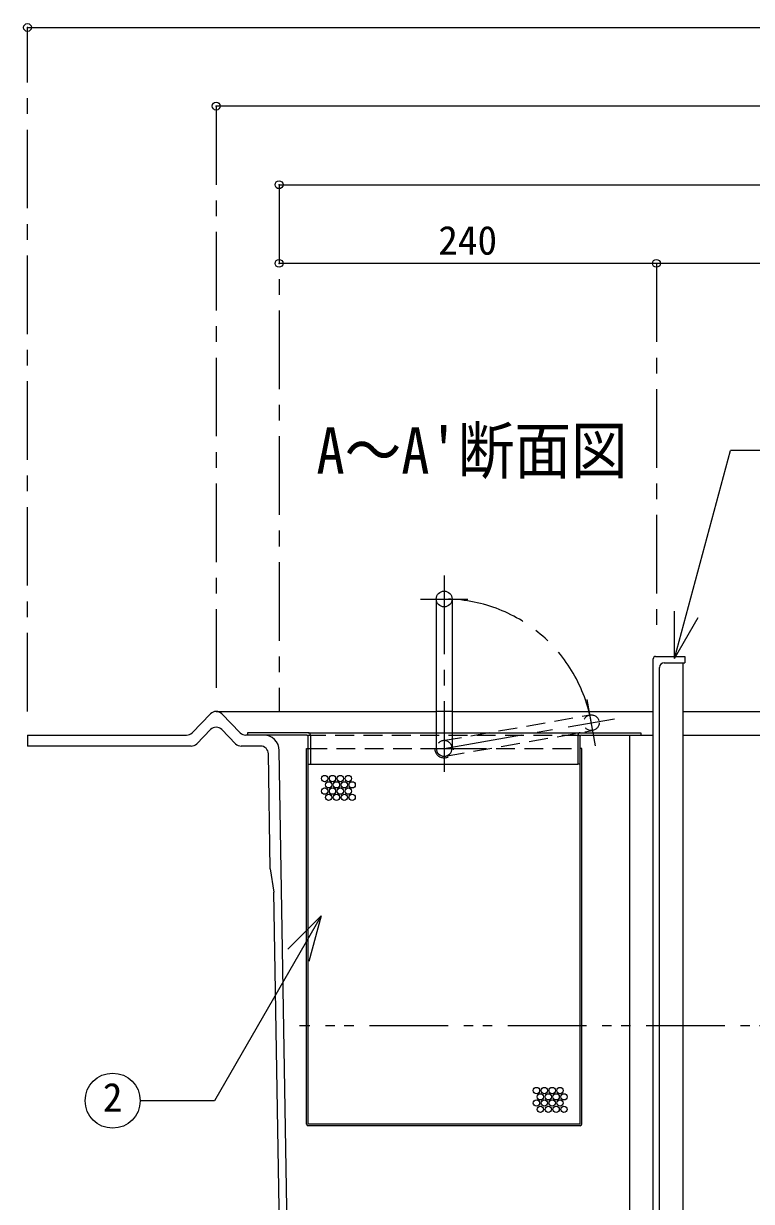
# Model space of a CAD drawing. Units: millimetres at full size, sheet at 1:10; details may follow other scales. Extents: x -2101 to 1949, y -1404 to 1406.
# Drawn here: x -1588 to -1125, y -606 to 144 of the extents above; entities that cross this region are included whole.
import ezdxf
from ezdxf.enums import TextEntityAlignment as Align

# ---------------------------------------------------------------- set-up
doc = ezdxf.new("R2010")
doc.units = ezdxf.units.MM
doc.header["$LTSCALE"] = 10
doc.header["$PDMODE"] = 32
doc.header["$PDSIZE"] = 5
for name, pattern in [('CHAIN1', [8, 5, -1, 1, -1]), ('DASHED1', [1.8, 1.2, -0.6]), ('DOUBLE_CHAIN1', [8.8, 5, -1, 0.6, -0.6, 0.6, -1])]:
    doc.linetypes.add(name, pattern=pattern)
doc.layers.add('0-0____1', color=7, linetype='Continuous', lineweight=18)
doc.styles.add('ＭＳ ゴシック', font='')
doc.styles.get('ＭＳ ゴシック').set_extended_font_data('MS Gothic')

msp = doc.modelspace()

# ---------------------------------------------------------------- linework, layer by layer
at = {"layer": '0-0____1', "color": 4, "lineweight": 9}
for p, q in [((-1585.6, 141.12), (-265.6, 141.12)), ((-385.6, 91.12), (-1465.6, 91.12)), ((-1425.6, 41.12), (-425.6, 41.12)), ((-1185.6, -8.88), (-1425.6, -8.88)), ((-925.6, -8.88), (-1185.6, -8.88)), ((-1465.6, -293.88), (-1325.6, -293.88)), ((-1315.6, -293.88), (-1187.6, -293.88)), ((-1168.6, -293.88), (-927.6, -293.88)), ((-1407.1, -307.38), (-1325.6, -307.38)), ((-1315.6, -307.38), (-1234.1, -307.38)), ((-1202.6, -803.88), (-1202.6, -308.88)), ((-1195.6, -308.88), (-1187.6, -308.88)), ((-1168.6, -308.88), (-927.6, -308.88)), ((-1405.6, -327.38), (-1235.6, -327.38))]:
    msp.add_line(p, q, dxfattribs=at)
at = {"layer": '0-0____1', "color": 4, "linetype": 'CHAIN1', "lineweight": 9}
for p, q in [((-1585.6, -293.88), (-1585.6, 141.12)), ((-1465.6, 91.12), (-1465.6, -278.88)), ((-1425.6, 41.12), (-1425.6, -293.88)), ((-1185.6, -8.88), (-1185.6, -243.88)), ((-1320.6, -207.38), (-1320.6, -332.38)), ((-1335.6, -222.38), (-1305.6, -222.38)), ((-1224.44, -315.83), (-1229.6, -286.27)), ((-1320.6, -317.38), (-1212.24, -298.47)), ((-1335.6, -317.38), (-1305.6, -317.38))]:
    msp.add_line(p, q, dxfattribs=at)
at = {"layer": '0-0____1'}
for p, q in [((-1174.01, -260.15), (-1138.55, -127.84)), ((-1080.77, -127.84), (-1138.55, -127.84)), ((-1325.6, -222.38), (-1325.6, -317.38)), ((-1315.6, -222.38), (-1315.6, -317.38)), ((-1174.01, -260.15), (-1174.01, -230.15)), ((-1174.01, -260.15), (-1159.01, -234.17)), ((-1168.6, -728.88), (-1168.6, -262.88)), ((-1398.89, -423.94), (-1420.1, -445.15)), ((-1398.89, -423.94), (-1406.65, -452.92))]:
    msp.add_line(p, q, dxfattribs=at)
at = {"layer": '0-0____1', "color": 5, "lineweight": 25}
for p, q in [((-1187.6, -761.38), (-1187.6, -260.38)), ((-1186.1, -258.88), (-1167.6, -258.88)), ((-1167.6, -258.88), (-1167.6, -262.88)), ((-1183.6, -755.88), (-1183.6, -265.88)), ((-1180.6, -262.88), (-1167.6, -262.88)), ((-1480.92, -307.38), (-1469.17, -295.39)), ((-1450.28, -307.38), (-1462.03, -295.39)), ((-1477.98, -314.38), (-1469.17, -305.39)), ((-1453.23, -314.38), (-1462.03, -305.39)), ((-1585.6, -308.88), (-1585.6, -315.88)), ((-1585.6, -308.88), (-1484.49, -308.88)), ((-1407.85, -308.88), (-1446.71, -308.88)), ((-1445.6, -307.38), (-1445.6, -308.88)), ((-1407.1, -307.38), (-1445.6, -307.38)), ((-1407.1, -555.88), (-1407.1, -309.63)), ((-1405.6, -308.88), (-1405.6, -327.38)), ((-1235.6, -308.88), (-1235.6, -327.38)), ((-1234.1, -307.38), (-1195.6, -307.38)), ((-1234.1, -555.88), (-1234.1, -309.63)), ((-1233.35, -308.88), (-1195.6, -308.88)), ((-1195.6, -307.38), (-1195.6, -308.88)), ((-1481.55, -315.88), (-1585.6, -315.88)), ((-1437.4, -315.88), (-1449.65, -315.88)), ((-1431.19, -393.88), (-1432.41, -320.63)), ((-1416.09, -879.38), (-1425.44, -318.7)), ((-1408.1, -317.38), (-1407.1, -317.38)), ((-1408.1, -556.38), (-1408.1, -317.38)), ((-1233.1, -317.38), (-1234.1, -317.38)), ((-1233.1, -556.38), (-1233.1, -317.38)), ((-1407.1, -327.38), (-1405.6, -327.38)), ((-1234.1, -327.38), (-1235.6, -327.38)), ((-1431.19, -393.88), (-1428.94, -408.88)), ((-1421.01, -884.38), (-1428.94, -408.88)), ((-1234.1, -557.38), (-1407.1, -557.38)), ((-1234.6, -556.38), (-1406.6, -556.38))]:
    msp.add_line(p, q, dxfattribs=at)
at = {"layer": '0-0____1', "color": 4, "linetype": 'DASHED1', "lineweight": 9}
for p, q in [((-1315.6, -293.88), (-1325.6, -293.88)), ((-1321.46, -312.46), (-1227.88, -296.12)), ((-1319.74, -322.31), (-1226.16, -305.97)), ((-1407.85, -308.88), (-1233.35, -308.88)), ((-1325.6, -307.38), (-1315.6, -307.38)), ((-1407.1, -317.38), (-1335.6, -317.38)), ((-1305.6, -317.38), (-1234.1, -317.38))]:
    msp.add_line(p, q, dxfattribs=at)
at = {"layer": '0-0____1', "color": 4, "linetype": 'DOUBLE_CHAIN1', "lineweight": 9}
msp.add_line((-614.1, -493.88), (-1412.6, -493.88), dxfattribs=at)
at = {"layer": '0-0____1'}
msp.add_lwpolyline([(-1398.89, -423.94), (-1466.72, -541.43), (-1513.94, -541.43)], dxfattribs=at)
at = {"layer": '0-0____1', "color": 5, "lineweight": 25}
msp.add_circle((-1320.6, -222.38), 5, dxfattribs=at)
at = {"layer": '0-0____1', "color": 4, "linetype": 'DASHED1', "lineweight": 9}
msp.add_circle((-1227.02, -301.05), 5, dxfattribs=at)
at = {"layer": '0-0____1', "color": 4, "lineweight": 9}
for centre in [(-1396.61, -336.55), (-1391.61, -336.55), (-1386.61, -336.55), (-1381.61, -336.55), (-1396.61, -344.55), (-1394.11, -340.55), (-1391.61, -344.55), (-1389.11, -340.55), (-1386.61, -344.55), (-1384.11, -340.55), (-1381.61, -344.55), (-1379.11, -340.55), (-1394.11, -348.55), (-1389.11, -348.55), (-1384.11, -348.55), (-1379.11, -348.55), (-1261.9, -534.97), (-1259.4, -538.97), (-1256.9, -534.97), (-1254.4, -538.97), (-1251.9, -534.97), (-1249.4, -538.97), (-1246.9, -534.97), (-1244.4, -538.97), (-1261.9, -542.97), (-1259.4, -546.97), (-1256.9, -542.97), (-1254.4, -546.97), (-1251.9, -542.97), (-1249.4, -546.97), (-1246.9, -542.97), (-1244.4, -546.97)]:
    msp.add_circle(centre, 2, dxfattribs=at)
at = {"layer": '0-0____1'}
msp.add_circle((-1531.44, -541.43), 17.5, dxfattribs=at)
at = {"layer": '0-0____1', "color": 4, "linetype": 'CHAIN1', "lineweight": 9}
msp.add_arc((-1320.6, -317.38), 95, 9.90103, 90, dxfattribs=at)
at = {"layer": '0-0____1', "color": 5, "lineweight": 25}
for centre, radius, start, end in [((-1186.1, -260.38), 1.5, 90, 180), ((-1180.6, -265.88), 3, 90, 180), ((-1465.6, -298.88), 5, 44.3947, 135.6053), ((-1465.6, -308.89), 5, 44.3947, 135.6053), ((-1484.49, -303.88), 5, 270, 315.6053), ((-1481.55, -310.88), 5, 270, 315.6053), ((-1449.65, -310.88), 5, 224.3947, 270), ((-1446.71, -303.88), 5, 224.3947, 270), ((-1435.44, -318.88), 10, 1.04163, 90), ((-1407.85, -309.63), 0.75, 0, 90), ((-1407.1, -308.88), 1.5, 0, 90), ((-1234.1, -308.88), 1.5, 90, 180), ((-1233.35, -309.63), 0.75, 90, 180), ((-1437.4, -320.88), 5, 1.04163, 90), ((-1407.1, -556.38), 1, 180, 270), ((-1406.6, -555.88), 0.5, 180, 270), ((-1234.6, -555.88), 0.5, 270, 0), ((-1234.1, -556.38), 1, 270, 0)]:
    msp.add_arc(centre, radius, start, end, dxfattribs=at)
at = {"layer": '0-0____1', "color": 4, "linetype": 'DASHED1', "lineweight": 9}
for radius, start, end in [(5, 0, 180), (6, 180, 0)]:
    msp.add_arc((-1320.6, -317.38), radius, start, end, dxfattribs=at)
at = {"layer": '0-0____1'}
msp.add_arc((-1320.6, -317.38), 5, 180, 0, dxfattribs=at)
at = {"layer": '0-0____1', "color": 1}
for p in [(-1585.6, 141.12), (-1465.6, 91.12), (-1425.6, 41.12), (-1425.6, -8.88), (-1185.6, -8.88)]:
    msp.add_point(p, dxfattribs=at)

# ---------------------------------------------------------------- texts
at = {"layer": '0-0____1', "style": 'ＭＳ ゴシック'}
for s, p in [('240', (-1324.35, -8.88)), ('2', (-1537.69, -553.93))]:
    msp.add_text(s, height=18.33, dxfattribs=at).set_placement(p, align=Align.BOTTOM_LEFT)
at = {"layer": '0-0____1', "style": 'ＭＳ ゴシック', "width": 0.9}
msp.add_text("A～A'断面図", height=29.33, dxfattribs=at).set_placement((-1401.85, -151.38), align=Align.BOTTOM_LEFT)

doc.saveas('drawing.dxf')
